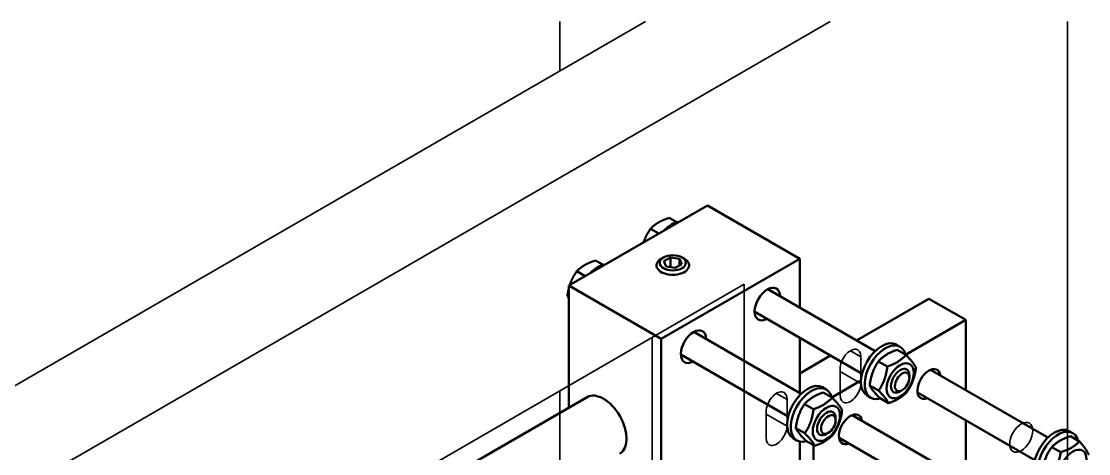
# Model space of a CAD drawing. Header units: millimetres. Extents: x -1492 to 2520, y -1551 to 1782.
# Drawn here: x 2077.9 to 2241.5, y 1390.2 to 1456.4 of the extents above; entities that cross this region are included whole.
import ezdxf

# ---------------------------------------------------------------- set-up
doc = ezdxf.new("R2010")
doc.units = ezdxf.units.MM
doc.header["$LTSCALE"] = 6
doc.layers.add('Reference (ISO)', color=7, linetype='Continuous', lineweight=35)
doc.layers.add('Visible (ISO)', color=7, linetype='Continuous', lineweight=50)

msp = doc.modelspace()

# ---------------------------------------------------------------- linework, layer by layer
at = {"layer": 'Reference (ISO)'}
for p, q in [((1927.09, 1314.09), (2173.6, 1456.41)), ((2201.89, 1456.41), (1941.23, 1305.92)), ((2160.44, 1456.41), (2160.44, 1448.81)), ((2238.22, 1167.12), (2238.22, 1456.41)), ((1969.52, 1289.59), (2188.72, 1416.15)), ((2188.72, 1416.15), (2188.72, 1138.54)), ((2174.58, 1146.71), (2174.58, 1407.99)), ((2204.98, 1405.99), (2206.57, 1405.07)), ((2206.57, 1405.07), (2206.57, 1400.98)), ((2203.39, 1399.15), (2203.39, 1403.23)), ((2203.39, 1402.82), (2206.57, 1400.98)), ((2160.44, 1399.82), (2160.44, 1212.03)), ((2193.67, 1399.45), (2195.26, 1398.53)), ((2195.26, 1398.53), (2195.26, 1394.45)), ((2192.08, 1392.62), (2192.08, 1396.7)), ((2192.08, 1396.29), (2195.26, 1394.45))]:
    msp.add_line(p, q, dxfattribs=at)
for centre, major_axis in [((2204.98, 1404.15), (1.13, 1.95)), ((2193.67, 1397.62), (1.13, 1.95)), ((2204.98, 1400.07), (-1.13, -1.95)), ((2193.67, 1393.53), (-1.13, -1.95))]:
    msp.add_ellipse(centre, major_axis=major_axis, ratio=0.57735, start_param=5.497787, end_param=8.63938, dxfattribs=at)
msp.add_ellipse((2231.15, 1392.72), major_axis=(1.25, 2.17), ratio=0.57735, dxfattribs=at)
at = {"layer": 'Visible (ISO)'}
for p, q in [((2183.06, 1428.24), (2161.85, 1415.99)), ((2197.2, 1420.07), (2183.06, 1428.24)), ((2178.38, 1425.65), (2177.22, 1426.32)), ((2175.62, 1423.94), (2174.36, 1424.67)), ((2167.07, 1419.12), (2165.9, 1419.79)), ((2176.34, 1420.27), (2175.99, 1420.07)), ((2197.2, 1420.07), (2175.99, 1407.82)), ((2176.37, 1419.67), (2177.39, 1420.26)), ((2176.74, 1418.86), (2176.37, 1419.67)), ((2177.39, 1420.26), (2178.78, 1420.04)), ((2177.39, 1418.76), (2177.39, 1420.26)), ((2178.78, 1420.04), (2179.15, 1419.23)), ((2178.78, 1419.02), (2178.78, 1420.04)), ((2179.18, 1420.27), (2179.53, 1420.07)), ((2197.2, 1412.58), (2197.2, 1420.07)), ((2164.31, 1417.41), (2163.05, 1418.14)), ((2178.13, 1418.65), (2176.74, 1418.86)), ((2179.15, 1419.23), (2178.13, 1418.65)), ((2161.85, 1415.99), (2161.85, 1397.27)), ((2175.99, 1407.82), (2161.85, 1415.99)), ((2192.31, 1415.41), (2208.75, 1405.91)), ((2161.85, 1414.32), (2161.62, 1414.46)), ((2205.92, 1407.55), (2217, 1413.95)), ((2217, 1413.95), (2222.66, 1410.69)), ((2190.31, 1411.94), (2206.75, 1402.45)), ((2213.44, 1405.36), (2222.66, 1410.69)), ((2222.66, 1410.69), (2222.66, 1399.93)), ((2181, 1408.87), (2197.44, 1399.38)), ((2175.99, 1371.08), (2175.99, 1407.82)), ((2197.2, 1399.52), (2197.2, 1407.96)), ((2212.02, 1406.91), (2212.59, 1406.59)), ((2179, 1405.41), (2195.44, 1395.92)), ((2197.2, 1402.52), (2201.92, 1405.24)), ((2213.49, 1405.33), (2212.12, 1406.12)), ((2210.63, 1403.56), (2209.26, 1404.35)), ((2214.01, 1401.85), (2214.01, 1402.2)), ((2217.25, 1403.05), (2235.22, 1392.68)), ((2200.71, 1400.38), (2201.27, 1400.06)), ((2202.12, 1398.83), (2206.59, 1401.41)), ((2209.3, 1399.87), (2207.93, 1400.66)), ((2212.9, 1399.93), (2212.6, 1399.75)), ((2107.07, 1365.64), (2164.65, 1398.88)), ((2202.18, 1398.8), (2200.8, 1399.59)), ((2207.52, 1399.12), (2208.09, 1398.79)), ((2210.82, 1397.95), (2209.44, 1398.75)), ((2215.25, 1399.59), (2233.22, 1389.21)), ((2199.32, 1397.03), (2197.95, 1397.82)), ((2202.7, 1395.32), (2202.7, 1395.67)), ((2205.23, 1396.11), (2223.2, 1385.74)), ((2222.66, 1395.31), (2222.66, 1386.05)), ((2197.98, 1393.34), (2196.61, 1394.13)), ((2201.59, 1393.39), (2201.28, 1393.22)), ((2238.49, 1393.68), (2239.05, 1393.35)), ((2196.21, 1392.59), (2196.77, 1392.26)), ((2197.2, 1384), (2197.2, 1392.09)), ((2199.5, 1391.42), (2198.13, 1392.21)), ((2203.23, 1392.65), (2221.2, 1382.27)), ((2238.68, 1392.88), (2240.05, 1392.09)), ((2199.33, 1382.78), (2199.33, 1391.52)), ((2235.82, 1391.23), (2237.19, 1390.44))]:
    msp.add_line(p, q, dxfattribs=at)
for centre, major_axis, start_param, end_param in [((2177.55, 1421.62), (2.25, 3.9), 0.41819, 1.152606), ((2177.76, 1419.05), (-2.5, 0), 5.497787, 10.210176), ((2166.23, 1415.09), (2.25, 3.9), 0.41819, 1.152606), ((2192.25, 1413.13), (-1.38, -2.38), 2.385136, 7.039642), ((2180.94, 1406.6), (-1.38, -2.38), 2.385136, 7.039642), ((2209.77, 1403.02), (-2.25, -3.9), 3.141593, 6.283185), ((2210.34, 1402.69), (-2.25, -3.9), 2.602827, 6.821951), ((2212.6, 1401.38), (1, 1.73), 5.49802, 10.209943), ((2217, 1400.89), (-1.25, -2.17), 2.498092, 6.926686), ((2198.46, 1396.49), (-2.25, -3.9), 3.141593, 6.283185), ((2199.02, 1396.16), (-2.25, -3.9), 2.602827, 6.821951), ((2167.15, 1394.55), (-2.5, 4.33), 3.141593, 6.283185), ((2201.29, 1394.85), (1, 1.73), 5.49802, 10.209943), ((2204.98, 1393.95), (-1.25, -2.17), 2.498092, 6.926686), ((2236.24, 1389.78), (-2.25, -3.9), 3.141593, 6.283185), ((2236.8, 1389.46), (-2.25, -3.9), 2.620947, 6.803831)]:
    msp.add_ellipse(centre, major_axis=major_axis, ratio=0.57735, start_param=start_param, end_param=end_param, dxfattribs=at)
for centre, major_axis in [((2177.76, 1419.45), (-2.01, 0)), ((2212.6, 1401.38), (-1.48, -2.55)), ((2212.9, 1401.21), (-0.79, -1.36)), ((2201.29, 1394.85), (-1.48, -2.55)), ((2201.59, 1394.68), (-0.79, -1.36)), ((2239.07, 1388.15), (-1.48, -2.55))]:
    msp.add_ellipse(centre, major_axis=major_axis, ratio=0.57735, dxfattribs=at)
for points, weights in [([(2177.22, 1426.32), (2176.23, 1426.01), (2175.57, 1425.62)], [1, 1.0379548493, 1]), ([(2174.36, 1424.67), (2173.76, 1423.81), (2173.42, 1422.96)], [1, 1.0379548493, 1]), ([(2175.57, 1425.62), (2174.9, 1425.24), (2174.36, 1424.67)], [1, 1.0379548493, 1]), ([(2173.42, 1422.96), (2173.36, 1422.78), (2173.29, 1422.6)], [1, 1.00763445686, 1.01219763652]), ([(2165.9, 1419.79), (2164.92, 1419.47), (2164.25, 1419.09)], [1, 1.0379548493, 1]), ([(2163.05, 1418.14), (2162.44, 1417.28), (2162.11, 1416.42)], [1, 1.0379548493, 1]), ([(2164.25, 1419.09), (2163.59, 1418.71), (2163.05, 1418.14)], [1, 1.0379548493, 1]), ([(2162.11, 1416.42), (2162.04, 1416.25), (2161.98, 1416.06)], [1, 1.00763445686, 1.01219763652]), ([(2161.85, 1415.62), (2161.71, 1415.09), (2161.62, 1414.46)], [1.01871375822, 1.02121432204, 1]), ([(2161.62, 1414.46), (2161.71, 1414.22), (2161.85, 1413.97)], [1, 1.02121432204, 1.01871375822]), ([(2212.12, 1406.12), (2210.28, 1405.47), (2209.26, 1404.35)], [1, 1.15470053838, 1]), ([(2210.63, 1403.56), (2212.47, 1404.21), (2213.49, 1405.33)], [1, 1.15470053838, 1]), ([(2213.49, 1405.33), (2214.66, 1404.13), (2215.01, 1403.41)], [1, 1.15470053838, 1]), ([(2209.26, 1404.35), (2208.18, 1402.75), (2207.93, 1400.66)], [1, 1.15470053838, 1]), ([(2209.3, 1399.87), (2210.38, 1401.48), (2210.63, 1403.56)], [1, 1.15470053838, 1]), ([(2215.01, 1403.41), (2214.75, 1401.33), (2213.67, 1399.72)], [1, 1.15470053838, 1]), ([(2207.93, 1400.66), (2208.27, 1399.94), (2209.44, 1398.75)], [1, 1.15470053838, 1]), ([(2210.82, 1397.95), (2210.47, 1398.67), (2209.3, 1399.87)], [1, 1.15470053838, 1]), ([(2200.8, 1399.59), (2198.96, 1398.94), (2197.95, 1397.82)], [1, 1.15470053838, 1]), ([(2199.32, 1397.03), (2201.16, 1397.67), (2202.18, 1398.8)], [1, 1.15470053838, 1]), ([(2202.18, 1398.8), (2203.35, 1397.6), (2203.7, 1396.88)], [1, 1.15470053838, 1]), ([(2213.67, 1399.72), (2212.66, 1398.6), (2210.82, 1397.95)], [1, 1.15470053838, 1]), ([(2197.95, 1397.82), (2196.87, 1396.21), (2196.61, 1394.13)], [1, 1.15470053838, 1]), ([(2197.98, 1393.34), (2199.06, 1394.95), (2199.32, 1397.03)], [1, 1.15470053838, 1]), ([(2203.7, 1396.88), (2203.44, 1394.8), (2202.36, 1393.19)], [1, 1.15470053838, 1]), ([(2196.61, 1394.13), (2196.96, 1393.41), (2198.13, 1392.21)], [1, 1.15470053838, 1]), ([(2199.5, 1391.42), (2199.16, 1392.14), (2197.98, 1393.34)], [1, 1.15470053838, 1]), ([(2202.36, 1393.19), (2201.34, 1392.07), (2199.5, 1391.42)], [1, 1.15470053838, 1]), ([(2238.68, 1392.88), (2236.84, 1392.29), (2235.82, 1391.23)], [1, 1.15470053838, 1]), ([(2237.19, 1390.44), (2239.03, 1391.03), (2240.05, 1392.09)], [1, 1.15470053838, 1]), ([(2240.05, 1392.09), (2241.18, 1390.84), (2241.48, 1390.06)], [1, 1.15470053838, 1]), ([(2235.82, 1391.23), (2234.69, 1389.63), (2234.39, 1387.55)], [1, 1.15470053838, 1]), ([(2235.76, 1386.76), (2236.89, 1388.36), (2237.19, 1390.44)], [1, 1.15470053838, 1])]:
    msp.add_rational_spline(points, weights, degree=2, dxfattribs=at)

doc.saveas('drawing.dxf')
